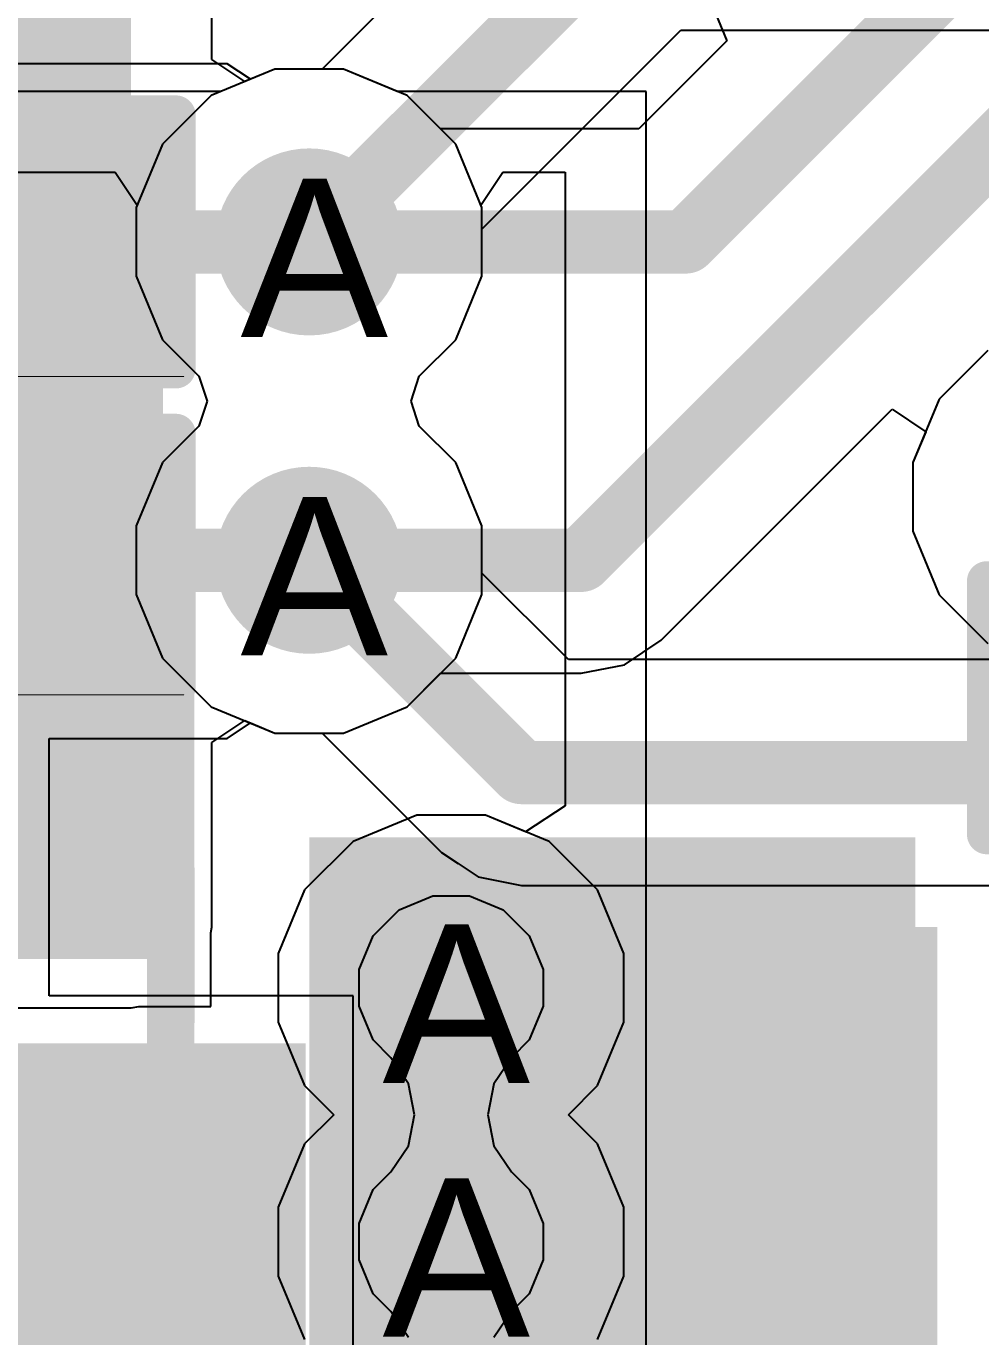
# Model space of a CAD drawing. Header units: inches. Extents: x 0 to 208, y 0 to 213.
# Drawn here: x 0.5028 to 0.6232, y 2.4877 to 2.6532 of the extents above; entities that cross this region are included whole.
import ezdxf

# ---------------------------------------------------------------- set-up
doc = ezdxf.new("R2010")
doc.units = ezdxf.units.IN
doc.header["$MEASUREMENT"] = 0
for name, color, linetype in [('Bottom Layer', 5, 'Continuous'), ('Bottom Overlay', 54, 'Continuous'), ('Bottom Paste', 16, 'Continuous'), ('Bottom Solder', 6, 'Continuous'), ('Drill Drawing', 1, 'Continuous'), ('L2_GND1', 16, 'Continuous'), ('L3_SIG1', 76, 'Continuous'), ('L4_PWR', 90, 'Continuous'), ('L5_GND2', 156, 'Continuous'), ('L6_SIG2', 130, 'Continuous'), ('L7_GND3', 216, 'Continuous'), ('Top Layer', 1, 'Continuous'), ('Top Overlay', 2, 'Continuous'), ('Top Paste', 8, 'Continuous'), ('Top Solder', 216, 'Continuous'), ('Via Holes', 16, 'Continuous')]:
    doc.layers.add(name, color=color, linetype=linetype)
doc.styles.add('Arial', font='', dxfattribs={"height": 0.2})
doc.styles.get('Arial').set_extended_font_data('Arial')

# ---------------------------------------------------------------- blocks, each defined once
blk = doc.blocks.new('CP2102N_A02_GQFN24R_127')
at = {"layer": 'Top Layer'}
for points in [[(0.06004, 0.05512), (0.0935, 0.05512), (0.0935, 0.04331), (0.06004, 0.04331)], [(0.06004, 0.03543), (0.0935, 0.03543), (0.0935, 0.02362), (0.06004, 0.02362)]]:
    blk.add_hatch(color=1, dxfattribs=at).paths.add_polyline_path(points)
at = {"layer": 'Top Paste'}
for points in [[(0.06004, 0.05512), (0.0935, 0.05512), (0.0935, 0.04331), (0.06004, 0.04331)], [(0.06004, 0.03543), (0.0935, 0.03543), (0.0935, 0.02362), (0.06004, 0.02362)]]:
    blk.add_hatch(color=8, dxfattribs=at).paths.add_polyline_path(points)
at = {"layer": 'Top Solder'}
for points in [[(0.05604, 0.05912), (0.0975, 0.05912), (0.0975, 0.03931), (0.05604, 0.03931)], [(0.05604, 0.03943), (0.0975, 0.03943), (0.0975, 0.01962), (0.05604, 0.01962)]]:
    blk.add_hatch(color=216, dxfattribs=at).paths.add_polyline_path(points)
at = {"layer": 'Top Overlay'}
for points in [[(0.065, 0.081, 0.005, 0.005, 0), (0.081, 0.081, 0.005, 0.005, 0)], [(0.081, 0.062, 0.005, 0.005, 0), (0.081, 0.081, 0.005, 0.005, 0)]]:
    blk.add_lwpolyline(points, format="xyseb", dxfattribs=at)
for points in [[(0.06375, 0.081, 0.0025, 0.0025, 1), (0.06625, 0.081, 0.0025, 0.0025, 1)], [(0.07975, 0.081, 0.0025, 0.0025, 1), (0.08225, 0.081, 0.0025, 0.0025, 1)], [(0.07975, 0.081, 0.0025, 0.0025, 1), (0.08225, 0.081, 0.0025, 0.0025, 1)], [(0.07975, 0.062, 0.0025, 0.0025, 1), (0.08225, 0.062, 0.0025, 0.0025, 1)]]:
    blk.add_lwpolyline(points, format="xyseb", close=True, dxfattribs=at)
blk = doc.blocks.new('____0402_B_222')
at = {"layer": 'Bottom Layer'}
for points in [[(-0.0095, 0.0125), (-0.0095, -0.0125), (-0.0275, -0.0125), (-0.0275, 0.0125)], [(0.0275, 0.0125), (0.0275, -0.0125), (0.0095, -0.0125), (0.0095, 0.0125)]]:
    blk.add_hatch(color=5, dxfattribs=at).paths.add_polyline_path(points)
at = {"layer": 'Bottom Paste'}
for points in [[(-0.0095, 0.0125), (-0.0095, -0.0125), (-0.0275, -0.0125), (-0.0275, 0.0125)], [(0.0275, 0.0125), (0.0275, -0.0125), (0.0095, -0.0125), (0.0095, 0.0125)]]:
    blk.add_hatch(color=16, dxfattribs=at).paths.add_polyline_path(points)
at = {"layer": 'Bottom Solder'}
for points in [[(-0.00714, 0.01486), (-0.00714, -0.01486), (-0.02986, -0.01486), (-0.02986, 0.01486)], [(0.02986, 0.01486), (0.02986, -0.01486), (0.00714, -0.01486), (0.00714, 0.01486)]]:
    blk.add_hatch(color=6, dxfattribs=at).paths.add_polyline_path(points)
at = {"layer": 'Bottom Overlay'}
for points in [[(-0.031, -0.016, 0.005, 0.005, 0), (-0.031, 0.016, 0.005, 0.005, 0)], [(-0.031, 0.016, 0.005, 0.005, 0), (-0.011, 0.016, 0.005, 0.005, 0)], [(0.011, 0.016, 0.005, 0.005, 0), (0.031, 0.016, 0.005, 0.005, 0)], [(0.031, -0.016, 0.005, 0.005, 0), (0.031, 0.016, 0.005, 0.005, 0)], [(-0.031, -0.016, 0.005, 0.005, 0), (-0.011, -0.016, 0.005, 0.005, 0)], [(0.011, -0.016, 0.005, 0.005, 0), (0.031, -0.016, 0.005, 0.005, 0)]]:
    blk.add_lwpolyline(points, format="xyseb", dxfattribs=at)
for points in [[(-0.03225, 0.016, 0.0025, 0.0025, 1), (-0.02975, 0.016, 0.0025, 0.0025, 1)], [(-0.03225, 0.016, 0.0025, 0.0025, 1), (-0.02975, 0.016, 0.0025, 0.0025, 1)], [(-0.01225, 0.016, 0.0025, 0.0025, 1), (-0.00975, 0.016, 0.0025, 0.0025, 1)], [(0.00975, 0.016, 0.0025, 0.0025, 1), (0.01225, 0.016, 0.0025, 0.0025, 1)], [(0.02975, 0.016, 0.0025, 0.0025, 1), (0.03225, 0.016, 0.0025, 0.0025, 1)], [(0.02975, 0.016, 0.0025, 0.0025, 1), (0.03225, 0.016, 0.0025, 0.0025, 1)], [(-0.03225, -0.016, 0.0025, 0.0025, 1), (-0.02975, -0.016, 0.0025, 0.0025, 1)], [(-0.03225, -0.016, 0.0025, 0.0025, 1), (-0.02975, -0.016, 0.0025, 0.0025, 1)], [(-0.01225, -0.016, 0.0025, 0.0025, 1), (-0.00975, -0.016, 0.0025, 0.0025, 1)], [(0.00975, -0.016, 0.0025, 0.0025, 1), (0.01225, -0.016, 0.0025, 0.0025, 1)], [(0.02975, -0.016, 0.0025, 0.0025, 1), (0.03225, -0.016, 0.0025, 0.0025, 1)], [(0.02975, -0.016, 0.0025, 0.0025, 1), (0.03225, -0.016, 0.0025, 0.0025, 1)]]:
    blk.add_lwpolyline(points, format="xyseb", close=True, dxfattribs=at)
blk = doc.blocks.new('C___0805_B_223')
at = {"layer": 'Bottom Layer'}
blk.add_hatch(color=5, dxfattribs=at).paths.add_polyline_path([(-0.06, 0.03), (-0.02, 0.03), (-0.02, -0.03), (-0.06, -0.03)])
at = {"layer": 'Bottom Paste'}
blk.add_hatch(color=16, dxfattribs=at).paths.add_polyline_path([(-0.06, 0.03), (-0.02, 0.03), (-0.02, -0.03), (-0.06, -0.03)])
at = {"layer": 'Bottom Solder'}
blk.add_hatch(color=6, dxfattribs=at).paths.add_polyline_path([(-0.06276, 0.03276), (-0.01724, 0.03276), (-0.01724, -0.03275), (-0.06276, -0.03275)])
at = {"layer": 'Bottom Overlay'}
for points in [[(-0.064, -0.034, 0.005, 0.005, 0), (-0.064, 0.034, 0.005, 0.005, 0)], [(-0.064, 0.034, 0.005, 0.005, 0), (-0.024, 0.034, 0.005, 0.005, 0)]]:
    blk.add_lwpolyline(points, format="xyseb", dxfattribs=at)
for points in [[(-0.06525, 0.034, 0.0025, 0.0025, 1), (-0.06275, 0.034, 0.0025, 0.0025, 1)], [(-0.06525, 0.034, 0.0025, 0.0025, 1), (-0.06275, 0.034, 0.0025, 0.0025, 1)], [(-0.02525, 0.034, 0.0025, 0.0025, 1), (-0.02275, 0.034, 0.0025, 0.0025, 1)]]:
    blk.add_lwpolyline(points, format="xyseb", close=True, dxfattribs=at)
blk = doc.blocks.new('C____B_B_225')
at = {"layer": 'Bottom Layer'}
blk.add_hatch(color=5, dxfattribs=at).paths.add_polyline_path([(-0.03346, 0.05905), (-0.03346, -0.05906), (-0.10039, -0.05906), (-0.10039, 0.05905)])
at = {"layer": 'Bottom Paste'}
blk.add_hatch(color=16, dxfattribs=at).paths.add_polyline_path([(-0.03346, 0.05905), (-0.03346, -0.05906), (-0.10039, -0.05906), (-0.10039, 0.05905)])
at = {"layer": 'Bottom Solder'}
blk.add_hatch(color=6, dxfattribs=at).paths.add_polyline_path([(-0.02946, 0.06305), (-0.02946, -0.06306), (-0.10439, -0.06306), (-0.10439, 0.06305)])
at = {"layer": 'Bottom Overlay'}
blk.add_lwpolyline([(0.07985, 0.064, 0.006, 0.006, 0), (-0.07615, 0.064, 0.006, 0.006, 0)], format="xyseb", dxfattribs=at)
blk.add_lwpolyline([(-0.07765, 0.064, 0.003, 0.003, 1), (-0.07465, 0.064, 0.003, 0.003, 1)], format="xyseb", close=True, dxfattribs=at)
blk = doc.blocks.new('R___0402_378')
at = {"layer": 'Top Layer'}
for points in [[(-0.0275, -0.0125), (-0.0275, 0.0125), (-0.0095, 0.0125), (-0.0095, -0.0125)], [(0.0095, -0.0125), (0.0095, 0.0125), (0.0275, 0.0125), (0.0275, -0.0125)]]:
    blk.add_hatch(color=1, dxfattribs=at).paths.add_polyline_path(points)
at = {"layer": 'Top Paste'}
for points in [[(-0.0275, -0.0125), (-0.0275, 0.0125), (-0.0095, 0.0125), (-0.0095, -0.0125)], [(0.0095, -0.0125), (0.0095, 0.0125), (0.0275, 0.0125), (0.0275, -0.0125)]]:
    blk.add_hatch(color=8, dxfattribs=at).paths.add_polyline_path(points)
at = {"layer": 'Top Solder'}
for points in [[(-0.02967, -0.01466), (-0.02967, 0.01467), (-0.00733, 0.01467), (-0.00733, -0.01466)], [(0.00733, -0.01466), (0.00733, 0.01467), (0.02967, 0.01467), (0.02967, -0.01466)]]:
    blk.add_hatch(color=216, dxfattribs=at).paths.add_polyline_path(points)
at = {"layer": 'Top Overlay'}
for points in [[(-0.031, 0.016, 0.005, 0.005, 0), (0.031, 0.016, 0.005, 0.005, 0)], [(-0.031, -0.016, 0.005, 0.005, 0), (-0.031, 0.016, 0.005, 0.005, 0)], [(0.031, -0.016, 0.005, 0.005, 0), (0.031, 0.016, 0.005, 0.005, 0)], [(-0.031, -0.016, 0.005, 0.005, 0), (0.031, -0.016, 0.005, 0.005, 0)], [(-0.032, -0.017, 0.000127, 0.000127, 0), (0.032, -0.017, 0.000127, 0.000127, 0)]]:
    blk.add_lwpolyline(points, format="xyseb", dxfattribs=at)
for points in [[(-0.03225, 0.016, 0.0025, 0.0025, 1), (-0.02975, 0.016, 0.0025, 0.0025, 1)], [(-0.03225, 0.016, 0.0025, 0.0025, 1), (-0.02975, 0.016, 0.0025, 0.0025, 1)], [(0.02975, 0.016, 0.0025, 0.0025, 1), (0.03225, 0.016, 0.0025, 0.0025, 1)], [(0.02975, 0.016, 0.0025, 0.0025, 1), (0.03225, 0.016, 0.0025, 0.0025, 1)], [(-0.03225, -0.016, 0.0025, 0.0025, 1), (-0.02975, -0.016, 0.0025, 0.0025, 1)], [(-0.03225, -0.016, 0.0025, 0.0025, 1), (-0.02975, -0.016, 0.0025, 0.0025, 1)], [(0.02975, -0.016, 0.0025, 0.0025, 1), (0.03225, -0.016, 0.0025, 0.0025, 1)], [(0.02975, -0.016, 0.0025, 0.0025, 1), (0.03225, -0.016, 0.0025, 0.0025, 1)], [(-0.03203, -0.017, 0.0000635, 0.0000635, 1), (-0.03197, -0.017, 0.0000635, 0.0000635, 1)], [(0.03197, -0.017, 0.0000635, 0.0000635, 1), (0.03203, -0.017, 0.0000635, 0.0000635, 1)]]:
    blk.add_lwpolyline(points, format="xyseb", close=True, dxfattribs=at)
blk = doc.blocks.new('R___0402_379')
at = {"layer": 'Top Layer'}
for points in [[(-0.0275, -0.0125), (-0.0275, 0.0125), (-0.0095, 0.0125), (-0.0095, -0.0125)], [(0.0095, -0.0125), (0.0095, 0.0125), (0.0275, 0.0125), (0.0275, -0.0125)]]:
    blk.add_hatch(color=1, dxfattribs=at).paths.add_polyline_path(points)
at = {"layer": 'Top Paste'}
for points in [[(-0.0275, -0.0125), (-0.0275, 0.0125), (-0.0095, 0.0125), (-0.0095, -0.0125)], [(0.0095, -0.0125), (0.0095, 0.0125), (0.0275, 0.0125), (0.0275, -0.0125)]]:
    blk.add_hatch(color=8, dxfattribs=at).paths.add_polyline_path(points)
at = {"layer": 'Top Solder'}
for points in [[(-0.02967, -0.01466), (-0.02967, 0.01467), (-0.00733, 0.01467), (-0.00733, -0.01466)], [(0.00733, -0.01466), (0.00733, 0.01467), (0.02967, 0.01467), (0.02967, -0.01466)]]:
    blk.add_hatch(color=216, dxfattribs=at).paths.add_polyline_path(points)
at = {"layer": 'Top Overlay'}
for points in [[(-0.031, 0.016, 0.005, 0.005, 0), (0.031, 0.016, 0.005, 0.005, 0)], [(-0.031, -0.016, 0.005, 0.005, 0), (-0.031, 0.016, 0.005, 0.005, 0)], [(0.031, -0.016, 0.005, 0.005, 0), (0.031, 0.016, 0.005, 0.005, 0)], [(-0.031, -0.016, 0.005, 0.005, 0), (0.031, -0.016, 0.005, 0.005, 0)], [(-0.032, -0.017, 0.000127, 0.000127, 0), (0.032, -0.017, 0.000127, 0.000127, 0)]]:
    blk.add_lwpolyline(points, format="xyseb", dxfattribs=at)
for points in [[(-0.03225, 0.016, 0.0025, 0.0025, 1), (-0.02975, 0.016, 0.0025, 0.0025, 1)], [(-0.03225, 0.016, 0.0025, 0.0025, 1), (-0.02975, 0.016, 0.0025, 0.0025, 1)], [(0.02975, 0.016, 0.0025, 0.0025, 1), (0.03225, 0.016, 0.0025, 0.0025, 1)], [(0.02975, 0.016, 0.0025, 0.0025, 1), (0.03225, 0.016, 0.0025, 0.0025, 1)], [(-0.03225, -0.016, 0.0025, 0.0025, 1), (-0.02975, -0.016, 0.0025, 0.0025, 1)], [(-0.03225, -0.016, 0.0025, 0.0025, 1), (-0.02975, -0.016, 0.0025, 0.0025, 1)], [(0.02975, -0.016, 0.0025, 0.0025, 1), (0.03225, -0.016, 0.0025, 0.0025, 1)], [(0.02975, -0.016, 0.0025, 0.0025, 1), (0.03225, -0.016, 0.0025, 0.0025, 1)], [(-0.03203, -0.017, 0.0000635, 0.0000635, 1), (-0.03197, -0.017, 0.0000635, 0.0000635, 1)], [(0.03197, -0.017, 0.0000635, 0.0000635, 1), (0.03203, -0.017, 0.0000635, 0.0000635, 1)]]:
    blk.add_lwpolyline(points, format="xyseb", close=True, dxfattribs=at)

msp = doc.modelspace()

# ---------------------------------------------------------------- hatches: boundary and pattern name
at = {"layer": 'Bottom Layer'}
for points in [[(0.39795, 2.67137), (0.39795, 2.53946), (0.516, 2.53946), (0.516, 2.67137)], [(0.5385, 2.39), (0.615, 2.39), (0.615, 2.55081), (0.5385, 2.55081)], [(0.33853, 2.40561), (0.51606, 2.40561), (0.51606, 2.50581), (0.33853, 2.50581)]]:
    msp.add_hatch(color=5, dxfattribs=at).paths.add_polyline_path(points)
h = msp.add_hatch(color=5, dxfattribs=at)
edge = h.paths.add_edge_path()
edge.add_arc((0.53848, 2.626), 0.01181, 0, 360)
h = msp.add_hatch(color=5, dxfattribs=at)
edge = h.paths.add_edge_path()
edge.add_arc((0.53848, 2.5858), 0.01181, 0, 360)
h = msp.add_hatch(color=5, dxfattribs=at)
edge = h.paths.add_edge_path()
edge.add_arc((0.5564, 2.53181), 0.01181, 0, 360)
h = msp.add_hatch(color=5, dxfattribs=at)
edge = h.paths.add_edge_path()
edge.add_arc((0.5564, 2.49976), 0.01181, 0, 360)
at = {"layer": 'L2_GND1'}
h = msp.add_hatch(color=16, dxfattribs=at)
edge = h.paths.add_edge_path()
edge.add_arc((0.53848, 2.626), 0.01181, 0, 360)
h = msp.add_hatch(color=16, dxfattribs=at)
edge = h.paths.add_edge_path()
edge.add_arc((0.53848, 2.5858), 0.01181, 0, 360)
h = msp.add_hatch(color=16, dxfattribs=at)
edge = h.paths.add_edge_path()
edge.add_arc((0.5564, 2.53181), 0.01181, 0, 360)
h = msp.add_hatch(color=16, dxfattribs=at)
edge = h.paths.add_edge_path()
edge.add_arc((0.5564, 2.49976), 0.01181, 0, 360)
at = {"layer": 'L3_SIG1'}
h = msp.add_hatch(color=76, dxfattribs=at)
edge = h.paths.add_edge_path()
edge.add_arc((0.53848, 2.626), 0.01181, 0, 360)
h = msp.add_hatch(color=76, dxfattribs=at)
edge = h.paths.add_edge_path()
edge.add_arc((0.53848, 2.5858), 0.01181, 0, 360)
h = msp.add_hatch(color=76, dxfattribs=at)
edge = h.paths.add_edge_path()
edge.add_arc((0.5564, 2.53181), 0.01181, 0, 360)
h = msp.add_hatch(color=76, dxfattribs=at)
edge = h.paths.add_edge_path()
edge.add_arc((0.5564, 2.49976), 0.01181, 0, 360)
at = {"layer": 'L4_PWR'}
h = msp.add_hatch(color=90, dxfattribs=at)
edge = h.paths.add_edge_path()
edge.add_arc((0.53848, 2.626), 0.01181, 0, 360)
h = msp.add_hatch(color=90, dxfattribs=at)
edge = h.paths.add_edge_path()
edge.add_arc((0.53848, 2.5858), 0.01181, 0, 360)
h = msp.add_hatch(color=90, dxfattribs=at)
edge = h.paths.add_edge_path()
edge.add_arc((0.5564, 2.53181), 0.01181, 0, 360)
h = msp.add_hatch(color=90, dxfattribs=at)
edge = h.paths.add_edge_path()
edge.add_arc((0.5564, 2.49976), 0.01181, 0, 360)
at = {"layer": 'L5_GND2'}
h = msp.add_hatch(color=156, dxfattribs=at)
edge = h.paths.add_edge_path()
edge.add_arc((0.53848, 2.626), 0.01181, 0, 360)
h = msp.add_hatch(color=156, dxfattribs=at)
edge = h.paths.add_edge_path()
edge.add_arc((0.53848, 2.5858), 0.01181, 0, 360)
h = msp.add_hatch(color=156, dxfattribs=at)
edge = h.paths.add_edge_path()
edge.add_arc((0.5564, 2.53181), 0.01181, 0, 360)
h = msp.add_hatch(color=156, dxfattribs=at)
edge = h.paths.add_edge_path()
edge.add_arc((0.5564, 2.49976), 0.01181, 0, 360)
at = {"layer": 'L6_SIG2'}
h = msp.add_hatch(color=130, dxfattribs=at)
edge = h.paths.add_edge_path()
edge.add_arc((0.53848, 2.626), 0.01181, 0, 360)
h = msp.add_hatch(color=130, dxfattribs=at)
edge = h.paths.add_edge_path()
edge.add_arc((0.53848, 2.5858), 0.01181, 0, 360)
h = msp.add_hatch(color=130, dxfattribs=at)
edge = h.paths.add_edge_path()
edge.add_arc((0.5564, 2.53181), 0.01181, 0, 360)
h = msp.add_hatch(color=130, dxfattribs=at)
edge = h.paths.add_edge_path()
edge.add_arc((0.5564, 2.49976), 0.01181, 0, 360)
at = {"layer": 'L7_GND3'}
h = msp.add_hatch(color=216, dxfattribs=at)
edge = h.paths.add_edge_path()
edge.add_arc((0.53848, 2.626), 0.01181, 0, 360)
h = msp.add_hatch(color=216, dxfattribs=at)
edge = h.paths.add_edge_path()
edge.add_arc((0.53848, 2.5858), 0.01181, 0, 360)
h = msp.add_hatch(color=216, dxfattribs=at)
edge = h.paths.add_edge_path()
edge.add_arc((0.5564, 2.53181), 0.01181, 0, 360)
h = msp.add_hatch(color=216, dxfattribs=at)
edge = h.paths.add_edge_path()
edge.add_arc((0.5564, 2.49976), 0.01181, 0, 360)
at = {"layer": 'Top Layer'}
h = msp.add_hatch(color=1, dxfattribs=at)
edge = h.paths.add_edge_path()
edge.add_arc((0.53848, 2.626), 0.01181, 0, 360)
h = msp.add_hatch(color=1, dxfattribs=at)
edge = h.paths.add_edge_path()
edge.add_arc((0.53848, 2.5858), 0.01181, 0, 360)
h = msp.add_hatch(color=1, dxfattribs=at)
edge = h.paths.add_edge_path()
edge.add_arc((0.5564, 2.53181), 0.01181, 0, 360)
h = msp.add_hatch(color=1, dxfattribs=at)
edge = h.paths.add_edge_path()
edge.add_arc((0.5564, 2.49976), 0.01181, 0, 360)
at = {"layer": 'Via Holes'}
h = msp.add_hatch(color=7, dxfattribs=at)
edge = h.paths.add_edge_path()
edge.add_arc((0.53848, 2.626), 0.00591, 0, 360)
h = msp.add_hatch(color=7, dxfattribs=at)
edge = h.paths.add_edge_path()
edge.add_arc((0.53848, 2.5858), 0.00591, 0, 360)
h = msp.add_hatch(color=7, dxfattribs=at)
edge = h.paths.add_edge_path()
edge.add_arc((0.5564, 2.53181), 0.00591, 0, 360)
h = msp.add_hatch(color=7, dxfattribs=at)
edge = h.paths.add_edge_path()
edge.add_arc((0.5564, 2.49976), 0.00591, 0, 360)

# ---------------------------------------------------------------- linework, layer by layer
at = {"layer": 'Bottom Layer'}
for p, q in [((0.5262, 2.64902), (0.5262, 2.67137)), ((0.53035, 2.64624), (0.5262, 2.64902)), ((0.53414, 2.64781), (0.53035, 2.64624)), ((0.54281, 2.64781), (0.53414, 2.64781)), ((0.55083, 2.64449), (0.54281, 2.64781)), ((0.55697, 2.63836), (0.55083, 2.64449)), ((0.56029, 2.63034), (0.55697, 2.63836)), ((0.56029, 2.62166), (0.56029, 2.63034)), ((0.55697, 2.61365), (0.56029, 2.62166)), ((0.55238, 2.60906), (0.55697, 2.61365)), ((0.55135, 2.6059), (0.55238, 2.60906)), ((0.55238, 2.60274), (0.55135, 2.6059)), ((0.55697, 2.59816), (0.55238, 2.60274)), ((0.56029, 2.59014), (0.55697, 2.59816)), ((0.56029, 2.58146), (0.56029, 2.59014)), ((0.55697, 2.57345), (0.56029, 2.58146)), ((0.55083, 2.56731), (0.55697, 2.57345)), ((0.54281, 2.56399), (0.55083, 2.56731)), ((0.5262, 2.56278), (0.53035, 2.56556)), ((0.53035, 2.56556), (0.53414, 2.56399)), ((0.53414, 2.56399), (0.54281, 2.56399)), ((0.5262, 2.53946), (0.5262, 2.56278)), ((0.52605, 2.53876), (0.5262, 2.53946)), ((0.52605, 2.52946), (0.52605, 2.53876)), ((0.39795, 2.52927), (0.516, 2.52927)), ((0.516, 2.52927), (0.51698, 2.52946)), ((0.51698, 2.52946), (0.52605, 2.52946))]:
    msp.add_line(p, q, dxfattribs=at)
at = {"layer": 'L2_GND1'}
for p, q in [((0.53414, 2.64781), (0.52612, 2.64449)), ((0.54281, 2.64781), (0.53414, 2.64781)), ((0.55083, 2.64449), (0.54281, 2.64781)), ((0.52612, 2.64449), (0.51999, 2.63836)), ((0.55697, 2.63836), (0.55083, 2.64449)), ((0.51999, 2.63836), (0.51666, 2.63034)), ((0.56029, 2.63034), (0.55697, 2.63836)), ((0.51666, 2.63034), (0.51666, 2.62166)), ((0.56029, 2.62166), (0.56029, 2.63034)), ((0.51666, 2.62166), (0.51999, 2.61365)), ((0.55697, 2.61365), (0.56029, 2.62166)), ((0.51999, 2.61365), (0.52457, 2.60906)), ((0.55238, 2.60906), (0.55697, 2.61365)), ((0.52457, 2.60906), (0.5256, 2.6059)), ((0.55135, 2.6059), (0.55238, 2.60906)), ((0.5256, 2.6059), (0.52457, 2.60274)), ((0.55238, 2.60274), (0.55135, 2.6059)), ((0.52457, 2.60274), (0.51999, 2.59816)), ((0.55697, 2.59816), (0.55238, 2.60274)), ((0.51999, 2.59816), (0.51666, 2.59014)), ((0.56029, 2.59014), (0.55697, 2.59816)), ((0.51666, 2.59014), (0.51666, 2.58146)), ((0.56029, 2.58146), (0.56029, 2.59014)), ((0.51666, 2.58146), (0.51999, 2.57345)), ((0.55697, 2.57345), (0.56029, 2.58146)), ((0.51999, 2.57345), (0.52612, 2.56731)), ((0.55083, 2.56731), (0.55697, 2.57345)), ((0.52612, 2.56731), (0.53414, 2.56399)), ((0.54281, 2.56399), (0.55083, 2.56731)), ((0.53414, 2.56399), (0.54281, 2.56399))]:
    msp.add_line(p, q, dxfattribs=at)
at = {"layer": 'L3_SIG1'}
for p, q in [((0.58928, 2.656), (0.59119, 2.65138)), ((0.59119, 2.65138), (0.58009, 2.64027)), ((0.53414, 2.64781), (0.52612, 2.64449)), ((0.54281, 2.64781), (0.53414, 2.64781)), ((0.55083, 2.64449), (0.54281, 2.64781)), ((0.52612, 2.64449), (0.51999, 2.63836)), ((0.55505, 2.64027), (0.55083, 2.64449)), ((0.58009, 2.64027), (0.55505, 2.64027)), ((0.51999, 2.63836), (0.51666, 2.63034)), ((0.51666, 2.63034), (0.51666, 2.62166)), ((0.51666, 2.62166), (0.51999, 2.61365)), ((0.51999, 2.61365), (0.52457, 2.60906)), ((0.52457, 2.60906), (0.5256, 2.6059)), ((0.5256, 2.6059), (0.52457, 2.60274)), ((0.58289, 2.57571), (0.61206, 2.60488)), ((0.61206, 2.60488), (0.6163, 2.60204)), ((0.52457, 2.60274), (0.51999, 2.59816)), ((0.6163, 2.60204), (0.61468, 2.59814)), ((0.51999, 2.59816), (0.51666, 2.59014)), ((0.61468, 2.59814), (0.61468, 2.58946)), ((0.51666, 2.59014), (0.51666, 2.58146)), ((0.61468, 2.58946), (0.618, 2.58144)), ((0.51666, 2.58146), (0.51999, 2.57345)), ((0.618, 2.58144), (0.62414, 2.57531)), ((0.57826, 2.57261), (0.58289, 2.57571)), ((0.51999, 2.57345), (0.52612, 2.56731)), ((0.5728, 2.57153), (0.57826, 2.57261)), ((0.55083, 2.56731), (0.55505, 2.57153)), ((0.55505, 2.57153), (0.5728, 2.57153)), ((0.5728, 2.57153), (0.5728, 2.57153)), ((0.52612, 2.56731), (0.53414, 2.56399)), ((0.54281, 2.56399), (0.55083, 2.56731)), ((0.53414, 2.56399), (0.54281, 2.56399)), ((0.55206, 2.55362), (0.54404, 2.5503)), ((0.56073, 2.55362), (0.55206, 2.55362)), ((0.56875, 2.5503), (0.56073, 2.55362)), ((0.54404, 2.5503), (0.53791, 2.54417)), ((0.57489, 2.54417), (0.56875, 2.5503)), ((0.53791, 2.54417), (0.53458, 2.53615)), ((0.57821, 2.53615), (0.57489, 2.54417)), ((0.54982, 2.54166), (0.55409, 2.54343)), ((0.55409, 2.54343), (0.55871, 2.54343)), ((0.55871, 2.54343), (0.56298, 2.54166)), ((0.54655, 2.53839), (0.54982, 2.54166)), ((0.56298, 2.54166), (0.56624, 2.53839)), ((0.54478, 2.53412), (0.54655, 2.53839)), ((0.56624, 2.53839), (0.56801, 2.53412)), ((0.53458, 2.53615), (0.53458, 2.52747)), ((0.57821, 2.52747), (0.57821, 2.53615)), ((0.54478, 2.5295), (0.54478, 2.53412)), ((0.56801, 2.53412), (0.56801, 2.5295)), ((0.54655, 2.52523), (0.54478, 2.5295)), ((0.56801, 2.5295), (0.56624, 2.52523)), ((0.53458, 2.52747), (0.53791, 2.51946)), ((0.57489, 2.51946), (0.57821, 2.52747)), ((0.54879, 2.52299), (0.54655, 2.52523)), ((0.56624, 2.52523), (0.56401, 2.52299)), ((0.551, 2.51969), (0.54879, 2.52299)), ((0.56401, 2.52299), (0.5618, 2.51969)), ((0.53791, 2.51946), (0.54158, 2.51578)), ((0.55177, 2.51578), (0.551, 2.51969)), ((0.5618, 2.51969), (0.56102, 2.51578)), ((0.57122, 2.51578), (0.57489, 2.51946)), ((0.54158, 2.51578), (0.53791, 2.51211)), ((0.551, 2.51188), (0.55177, 2.51578)), ((0.56102, 2.51578), (0.5618, 2.51188)), ((0.57489, 2.51211), (0.57122, 2.51578)), ((0.53791, 2.51211), (0.53458, 2.5041)), ((0.54879, 2.50857), (0.551, 2.51188)), ((0.5618, 2.51188), (0.56401, 2.50857)), ((0.57821, 2.5041), (0.57489, 2.51211)), ((0.54655, 2.50634), (0.54879, 2.50857)), ((0.56401, 2.50857), (0.56624, 2.50634)), ((0.54478, 2.50207), (0.54655, 2.50634)), ((0.56624, 2.50634), (0.56801, 2.50207)), ((0.53458, 2.5041), (0.53458, 2.49542)), ((0.57821, 2.49542), (0.57821, 2.5041)), ((0.54478, 2.49745), (0.54478, 2.50207)), ((0.56801, 2.50207), (0.56801, 2.49745)), ((0.54655, 2.49318), (0.54478, 2.49745)), ((0.56801, 2.49745), (0.56624, 2.49318)), ((0.53458, 2.49542), (0.53791, 2.4874)), ((0.57489, 2.4874), (0.57821, 2.49542)), ((0.54878, 2.49094), (0.54655, 2.49318)), ((0.56624, 2.49318), (0.56401, 2.49094)), ((0.551, 2.48764), (0.54878, 2.49094)), ((0.56401, 2.49094), (0.5618, 2.48764))]:
    msp.add_line(p, q, dxfattribs=at)
for points in [[(0.586, 2.626, 0.008, 0.008, 0), (0.691, 2.731, 0.008, 0.008, 0)], [(0.5728, 2.5858, 0.008, 0.008, 0), (0.695, 2.708, 0.008, 0.008, 0)], [(0.53848, 2.626, 0.008, 0.008, 0), (0.586, 2.626, 0.008, 0.008, 0)], [(0.53848, 2.5858, 0.008, 0.008, 0), (0.5728, 2.5858, 0.008, 0.008, 0)]]:
    msp.add_lwpolyline(points, format="xyseb", dxfattribs=at)
for points in [[(0.53648, 2.626, 0.004, 0.004, 1), (0.54048, 2.626, 0.004, 0.004, 1)], [(0.584, 2.626, 0.004, 0.004, 1), (0.588, 2.626, 0.004, 0.004, 1)], [(0.584, 2.626, 0.004, 0.004, 1), (0.588, 2.626, 0.004, 0.004, 1)], [(0.53648, 2.5858, 0.004, 0.004, 1), (0.54048, 2.5858, 0.004, 0.004, 1)], [(0.5708, 2.5858, 0.004, 0.004, 1), (0.5748, 2.5858, 0.004, 0.004, 1)], [(0.5708, 2.5858, 0.004, 0.004, 1), (0.5748, 2.5858, 0.004, 0.004, 1)]]:
    msp.add_lwpolyline(points, format="xyseb", close=True, dxfattribs=at)
at = {"layer": 'L4_PWR'}
for p, q in [((0.53414, 2.64781), (0.52735, 2.645)), ((0.54281, 2.64781), (0.53414, 2.64781)), ((0.5496, 2.645), (0.54281, 2.64781)), ((0.52735, 2.645), (0.36411, 2.645)), ((0.581, 2.645), (0.5496, 2.645)), ((0.581, 1.99), (0.581, 2.645)), ((0.36411, 2.6348), (0.51401, 2.6348)), ((0.51401, 2.6348), (0.51679, 2.63065)), ((0.56016, 2.63065), (0.56294, 2.6348)), ((0.56294, 2.6348), (0.5708, 2.6348)), ((0.5708, 2.6348), (0.5708, 2.55478)), ((0.51679, 2.63065), (0.51666, 2.63034)), ((0.51666, 2.63034), (0.51666, 2.62166)), ((0.56029, 2.63034), (0.56016, 2.63065)), ((0.56029, 2.62166), (0.56029, 2.63034)), ((0.51666, 2.62166), (0.51999, 2.61365)), ((0.55697, 2.61365), (0.56029, 2.62166)), ((0.51999, 2.61365), (0.52457, 2.60906)), ((0.55238, 2.60906), (0.55697, 2.61365)), ((0.62414, 2.61229), (0.618, 2.60615)), ((0.52457, 2.60906), (0.5256, 2.6059)), ((0.55135, 2.6059), (0.55238, 2.60906)), ((0.5256, 2.6059), (0.52457, 2.60274)), ((0.55238, 2.60274), (0.55135, 2.6059)), ((0.618, 2.60615), (0.61468, 2.59814)), ((0.52457, 2.60274), (0.51999, 2.59816)), ((0.55697, 2.59816), (0.55238, 2.60274)), ((0.51999, 2.59816), (0.51666, 2.59014)), ((0.56029, 2.59014), (0.55697, 2.59816)), ((0.61468, 2.59814), (0.61468, 2.58946)), ((0.51666, 2.59014), (0.51666, 2.58146)), ((0.56029, 2.58146), (0.56029, 2.59014)), ((0.61468, 2.58946), (0.618, 2.58144)), ((0.51666, 2.58146), (0.51999, 2.57345)), ((0.55697, 2.57345), (0.56029, 2.58146)), ((0.618, 2.58144), (0.62414, 2.57531)), ((0.51999, 2.57345), (0.52612, 2.56731)), ((0.55083, 2.56731), (0.55697, 2.57345)), ((0.52612, 2.56731), (0.53414, 2.56399)), ((0.54281, 2.56399), (0.55083, 2.56731)), ((0.53414, 2.56399), (0.54281, 2.56399)), ((0.55206, 2.55362), (0.54404, 2.5503)), ((0.56073, 2.55362), (0.55206, 2.55362)), ((0.5658, 2.55152), (0.56073, 2.55362)), ((0.5708, 2.55478), (0.5658, 2.55152)), ((0.54404, 2.5503), (0.53791, 2.54417)), ((0.53791, 2.54417), (0.53458, 2.53615)), ((0.53458, 2.53615), (0.53458, 2.52747)), ((0.53458, 2.52747), (0.53791, 2.51946)), ((0.53791, 2.51946), (0.54158, 2.51578)), ((0.54158, 2.51578), (0.53791, 2.51211)), ((0.53791, 2.51211), (0.53458, 2.5041)), ((0.53458, 2.5041), (0.53458, 2.49542)), ((0.53458, 2.49542), (0.53791, 2.4874))]:
    msp.add_line(p, q, dxfattribs=at)
at = {"layer": 'L5_GND2'}
for p, q in [((0.53414, 2.64781), (0.52612, 2.64449)), ((0.54281, 2.64781), (0.53414, 2.64781)), ((0.55083, 2.64449), (0.54281, 2.64781)), ((0.52612, 2.64449), (0.51999, 2.63836)), ((0.55697, 2.63836), (0.55083, 2.64449)), ((0.51999, 2.63836), (0.51666, 2.63034)), ((0.56029, 2.63034), (0.55697, 2.63836)), ((0.51666, 2.63034), (0.51666, 2.62166)), ((0.56029, 2.62166), (0.56029, 2.63034)), ((0.51666, 2.62166), (0.51999, 2.61365)), ((0.55697, 2.61365), (0.56029, 2.62166)), ((0.51999, 2.61365), (0.52457, 2.60906)), ((0.55238, 2.60906), (0.55697, 2.61365)), ((0.52457, 2.60906), (0.5256, 2.6059)), ((0.55135, 2.6059), (0.55238, 2.60906)), ((0.5256, 2.6059), (0.52457, 2.60274)), ((0.55238, 2.60274), (0.55135, 2.6059)), ((0.52457, 2.60274), (0.51999, 2.59816)), ((0.55697, 2.59816), (0.55238, 2.60274)), ((0.51999, 2.59816), (0.51666, 2.59014)), ((0.56029, 2.59014), (0.55697, 2.59816)), ((0.51666, 2.59014), (0.51666, 2.58146)), ((0.56029, 2.58146), (0.56029, 2.59014)), ((0.51666, 2.58146), (0.51999, 2.57345)), ((0.55697, 2.57345), (0.56029, 2.58146)), ((0.51999, 2.57345), (0.52612, 2.56731)), ((0.55083, 2.56731), (0.55697, 2.57345)), ((0.52612, 2.56731), (0.53414, 2.56399)), ((0.54281, 2.56399), (0.55083, 2.56731)), ((0.53414, 2.56399), (0.54281, 2.56399))]:
    msp.add_line(p, q, dxfattribs=at)
at = {"layer": 'L6_SIG2'}
for p, q in [((0.56938, 2.67709), (0.5401, 2.64781)), ((0.56029, 2.62762), (0.58539, 2.65273)), ((0.58539, 2.65273), (0.65549, 2.65273)), ((0.53414, 2.64781), (0.52612, 2.64449)), ((0.5401, 2.64781), (0.53414, 2.64781)), ((0.52612, 2.64449), (0.51999, 2.63836)), ((0.51999, 2.63836), (0.51666, 2.63034)), ((0.51666, 2.63034), (0.51666, 2.62166)), ((0.56029, 2.62166), (0.56029, 2.62762)), ((0.51666, 2.62166), (0.51999, 2.61365)), ((0.55697, 2.61365), (0.56029, 2.62166)), ((0.51999, 2.61365), (0.52457, 2.60906)), ((0.55238, 2.60906), (0.55697, 2.61365)), ((0.52457, 2.60906), (0.5256, 2.6059)), ((0.55135, 2.6059), (0.55238, 2.60906)), ((0.5256, 2.6059), (0.52457, 2.60274)), ((0.55238, 2.60274), (0.55135, 2.6059)), ((0.52457, 2.60274), (0.51999, 2.59816)), ((0.55697, 2.59816), (0.55238, 2.60274)), ((0.51999, 2.59816), (0.51666, 2.59014)), ((0.56029, 2.59014), (0.55697, 2.59816)), ((0.51666, 2.59014), (0.51666, 2.58146)), ((0.56029, 2.58418), (0.56029, 2.59014)), ((0.57119, 2.57327), (0.56029, 2.58418)), ((0.51666, 2.58146), (0.51999, 2.57345)), ((0.51999, 2.57345), (0.52612, 2.56731)), ((0.6561, 2.57327), (0.57119, 2.57327)), ((0.52612, 2.56731), (0.53414, 2.56399)), ((0.53414, 2.56399), (0.5401, 2.56399)), ((0.5401, 2.56399), (0.55519, 2.54891)), ((0.55519, 2.54891), (0.55519, 2.54891)), ((0.55519, 2.54891), (0.55519, 2.54891)), ((0.55519, 2.54891), (0.55728, 2.54751)), ((0.55728, 2.54751), (0.55982, 2.54581)), ((0.55982, 2.54581), (0.55982, 2.54581)), ((0.55982, 2.54581), (0.55982, 2.54581)), ((0.55982, 2.54581), (0.56359, 2.54506)), ((0.56359, 2.54506), (0.56528, 2.54473)), ((0.56528, 2.54473), (0.56528, 2.54473)), ((0.56528, 2.54473), (0.56528, 2.54473)), ((0.56528, 2.54473), (1.05605, 2.54473))]:
    msp.add_line(p, q, dxfattribs=at)
for points in [[(0.53848, 2.626, 0.008, 0.008, 0), (0.57948, 2.667, 0.008, 0.008, 0)], [(0.53848, 2.5858, 0.008, 0.008, 0), (0.56528, 2.559, 0.008, 0.008, 0)], [(0.56528, 2.559, 0.008, 0.008, 0), (1.195, 2.559, 0.008, 0.008, 0)]]:
    msp.add_lwpolyline(points, format="xyseb", dxfattribs=at)
for points in [[(0.53648, 2.626, 0.004, 0.004, 1), (0.54048, 2.626, 0.004, 0.004, 1)], [(0.53648, 2.5858, 0.004, 0.004, 1), (0.54048, 2.5858, 0.004, 0.004, 1)], [(0.56328, 2.559, 0.004, 0.004, 1), (0.56728, 2.559, 0.004, 0.004, 1)], [(0.56328, 2.559, 0.004, 0.004, 1), (0.56728, 2.559, 0.004, 0.004, 1)]]:
    msp.add_lwpolyline(points, format="xyseb", close=True, dxfattribs=at)
at = {"layer": 'L7_GND3'}
for p, q in [((0.53414, 2.64781), (0.52612, 2.64449)), ((0.54281, 2.64781), (0.53414, 2.64781)), ((0.55083, 2.64449), (0.54281, 2.64781)), ((0.52612, 2.64449), (0.51999, 2.63836)), ((0.55697, 2.63836), (0.55083, 2.64449)), ((0.51999, 2.63836), (0.51666, 2.63034)), ((0.56029, 2.63034), (0.55697, 2.63836)), ((0.51666, 2.63034), (0.51666, 2.62166)), ((0.56029, 2.62166), (0.56029, 2.63034)), ((0.51666, 2.62166), (0.51999, 2.61365)), ((0.55697, 2.61365), (0.56029, 2.62166)), ((0.51999, 2.61365), (0.52457, 2.60906)), ((0.55238, 2.60906), (0.55697, 2.61365)), ((0.52457, 2.60906), (0.5256, 2.6059)), ((0.55135, 2.6059), (0.55238, 2.60906)), ((0.5256, 2.6059), (0.52457, 2.60274)), ((0.55238, 2.60274), (0.55135, 2.6059)), ((0.52457, 2.60274), (0.51999, 2.59816)), ((0.55697, 2.59816), (0.55238, 2.60274)), ((0.51999, 2.59816), (0.51666, 2.59014)), ((0.56029, 2.59014), (0.55697, 2.59816)), ((0.51666, 2.59014), (0.51666, 2.58146)), ((0.56029, 2.58146), (0.56029, 2.59014)), ((0.51666, 2.58146), (0.51999, 2.57345)), ((0.55697, 2.57345), (0.56029, 2.58146)), ((0.51999, 2.57345), (0.52612, 2.56731)), ((0.55083, 2.56731), (0.55697, 2.57345)), ((0.52612, 2.56731), (0.53414, 2.56399)), ((0.54281, 2.56399), (0.55083, 2.56731)), ((0.53414, 2.56399), (0.54281, 2.56399))]:
    msp.add_line(p, q, dxfattribs=at)
at = {"layer": 'Top Layer'}
for p, q in [((0.52815, 2.6485), (0.49576, 2.6485)), ((0.53108, 2.64654), (0.52815, 2.6485)), ((0.52815, 2.6485), (0.52815, 2.6485)), ((0.53414, 2.64781), (0.53108, 2.64654)), ((0.54281, 2.64781), (0.53414, 2.64781)), ((0.55083, 2.64449), (0.54281, 2.64781)), ((0.55697, 2.63836), (0.55083, 2.64449)), ((0.56029, 2.63034), (0.55697, 2.63836)), ((0.56029, 2.62166), (0.56029, 2.63034)), ((0.55697, 2.61365), (0.56029, 2.62166)), ((0.55238, 2.60906), (0.55697, 2.61365)), ((0.55135, 2.6059), (0.55238, 2.60906)), ((0.55238, 2.60274), (0.55135, 2.6059)), ((0.55697, 2.59816), (0.55238, 2.60274)), ((0.56029, 2.59014), (0.55697, 2.59816)), ((0.56029, 2.58146), (0.56029, 2.59014)), ((0.55697, 2.57345), (0.56029, 2.58146)), ((0.55083, 2.56731), (0.55697, 2.57345)), ((0.54281, 2.56399), (0.55083, 2.56731)), ((0.52815, 2.5633), (0.53108, 2.56526)), ((0.53108, 2.56526), (0.53414, 2.56399)), ((0.53414, 2.56399), (0.54281, 2.56399)), ((0.50565, 2.53081), (0.50565, 2.5633)), ((0.50565, 2.5633), (0.52815, 2.5633)), ((0.52815, 2.5633), (0.52815, 2.5633)), ((0.54404, 2.53081), (0.50565, 2.53081)), ((0.54404, 2.499), (0.54404, 2.53081)), ((0.54404, 2.45963), (0.54404, 2.499))]:
    msp.add_line(p, q, dxfattribs=at)
for points in [[(0.50915, 2.626, 0.008, 0.008, 0), (0.53848, 2.626, 0.008, 0.008, 0)], [(0.50915, 2.5858, 0.008, 0.008, 0), (0.53848, 2.5858, 0.008, 0.008, 0)]]:
    msp.add_lwpolyline(points, format="xyseb", dxfattribs=at)
for points in [[(0.50715, 2.626, 0.004, 0.004, 1), (0.51115, 2.626, 0.004, 0.004, 1)], [(0.53648, 2.626, 0.004, 0.004, 1), (0.54048, 2.626, 0.004, 0.004, 1)], [(0.50715, 2.5858, 0.004, 0.004, 1), (0.51115, 2.5858, 0.004, 0.004, 1)], [(0.53648, 2.5858, 0.004, 0.004, 1), (0.54048, 2.5858, 0.004, 0.004, 1)]]:
    msp.add_lwpolyline(points, format="xyseb", close=True, dxfattribs=at)

# ---------------------------------------------------------------- block references
for name, p in [('R___0402_378', (0.49065, 2.626)), ('R___0402_379', (0.49065, 2.5858)), ('____0402_B_222', (0.655, 2.56718)), ('CP2102N_A02_GQFN24R_127', (0.44053, 2.46569)), ('C___0805_B_223', (0.63501, 2.50674))]:
    msp.add_blockref(name, p)
at = {"rotation": 270}
msp.add_blockref('C____B_B_225', (0.457, 2.506), dxfattribs=at)

# ---------------------------------------------------------------- texts
at = {"layer": 'Drill Drawing', "style": 'Arial'}
for p in [(0.52981, 2.614), (0.52981, 2.5738), (0.54773, 2.51981), (0.54773, 2.48776)]:
    msp.add_text('A', height=0.02, dxfattribs=at).set_placement(p)

doc.saveas('drawing.dxf')
